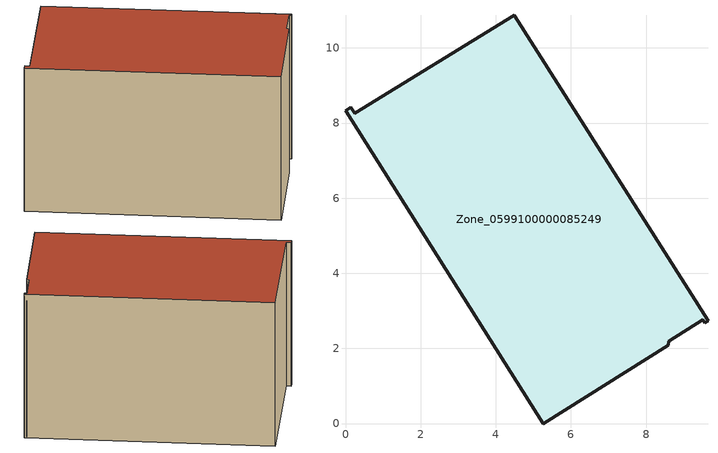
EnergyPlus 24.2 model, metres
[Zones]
Zone_0599100000085249
 floor ground (C_G): 0.25,8.26 4.5,10.86 9.65,2.74 9.56,2.69 9.51,2.77 8.6,2.19 8.59,2.08 5.26,0 0,8.33 0.14,8.42 z0
 wall outside (C_F): 9.56,2.69 9.65,2.74 4.5,10.86 0.25,8.26 0.14,8.42 0,8.33 5.26,0 8.59,2.08 8.6,2.19 9.51,2.77 9.56,2.69 z0:6.18
 roof outside (C_R): 4.5,10.86 0.25,8.26 0.14,8.42 0,8.33 5.26,0 8.59,2.08 8.6,2.19 9.51,2.77 9.56,2.69 9.65,2.74 z6.18
[BUILDING]
Pand.0599100000085249: North Axis=0; Terrain=City; Loads Convergence Tolerance Value=0.04; Temperature Convergence Tolerance Value=0.4; Solar Distribution=FullExterior; Maximum Number of Warmup Days=25; Minimum Number of Warmup Days=1
[Site:Location]
Rotterdam.The.Hague.AP_ZH_NLD Design_Conditions: Latitude=51.96; Longitude=4.45; Time Zone=1; Elevation=-4.5
[SITE:GROUNDTEMPERATURE:BUILDINGSURFACE]
18, 18, 18, 18, 18, 18, 18, 18, 18, 18, 18, 18
[MATERIAL] Thermal Absorptance=0.9; Solar Absorptance=0.7; Visible Absorptance=0.7
Name | Roughness | Thickness | Conductivity | Density | Specific Heat
G.TC.1975-1991 | MediumSmooth | 0.15 | 0.288461 | 540 | 1210
F.TC.1975-1991 | Rough | 0.3 | 0.230769 | 1920 | 840
R.TC.1975-1991 | MediumRough | 0.2 | 0.153846 | 1500 | 1000
[CONSTRUCTION]
C_G: G.TC.1975-1991
C_F: F.TC.1975-1991
C_R: R.TC.1975-1991
[ZONE]
Zone_0599100000085249: Type=1; Multiplier=1; Ceiling Height=Autocalculate; Volume=Autocalculate; Floor Area=autocalculate; Part of Total Floor Area=Yes
[ZONEINFILTRATION:DESIGNFLOWRATE]
Infil_Zone_0599100000085249: Zone or ZoneList or Space or SpaceList=Zone_0599100000085249; Schedule=AlwaysOn; Design Flow Rate Calculation Method=Flow/Area; Flow Rate per Floor Area=0.003; Constant Term Coefficient=1; Temperature Term Coefficient=0; Velocity Term Coefficient=0; Velocity Squared Term Coefficient=0
[HVACTEMPLATE:ZONE:IDEALLOADSAIRSYSTEM]
Zone_0599100000085249: Maximum Heating Supply Air Temperature=50; Minimum Cooling Supply Air Temperature=13; Maximum Heating Supply Air Humidity Ratio=0.0156; Minimum Cooling Supply Air Humidity Ratio=0.0077; Heating Limit=NoLimit; Cooling Limit=NoLimit; Dehumidification Control Type=ConstantSensibleHeatRatio; Cooling Sensible Heat Ratio=0.7; Dehumidification Setpoint=60; Humidification Control Type=None; Humidification Setpoint=30; Outdoor Air Method=None; Outdoor Air Flow Rate per Person=0.00944; Outdoor Air Flow Rate per Zone Floor Area=0; Outdoor Air Flow Rate per Zone=0; Demand Controlled Ventilation Type=None; Outdoor Air Economizer Type=NoEconomizer; Heat Recovery Type=None; Sensible Heat Recovery Effectiveness=0.7; Latent Heat Recovery Effectiveness=0.65
[ZONECONTROL:THERMOSTAT]
ThermostatControl_Zone_0599100000085249: Zone or ZoneList=Zone_0599100000085249; Control Type Schedule=DualSetpointControlType; Control 1=Thermostat_Zone_0599100000085249; Temperature Difference Between Cutout And Setpoint=0
[THERMOSTATSETPOINT:DUALSETPOINT]
Thermostat_Zone_0599100000085249: Heating Setpoint Temperature Schedule=HeatingSetpoint_Zone_0599100000085249; Cooling Setpoint Temperature Schedule=CoolingSetpoint_Zone_0599100000085249
[SCHEDULE:COMPACT]
HeatingSetpoint_Zone_0599100000085249: Through: 12/31, For: AllDays, Until: 24:00, 21
CoolingSetpoint_Zone_0599100000085249: Through: 12/31, For: AllDays, Until: 24:00, 24
DualSetpointControlType: Through: 12/31, For: AllDays, Until: 24:00, 4
AlwaysOn: Through: 12/31, For: AllDays, Until: 24:00, 1
